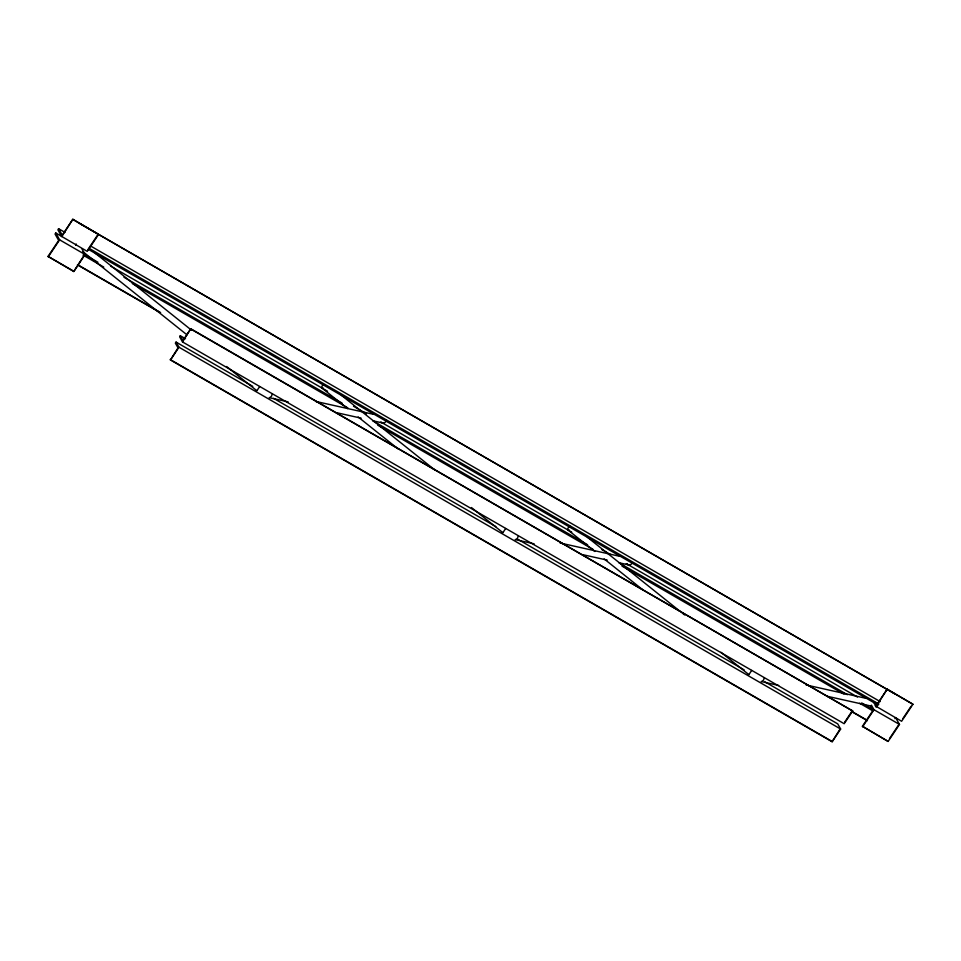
<?xml version="1.0" encoding="UTF-8"?>
<svg xmlns="http://www.w3.org/2000/svg" width="961" height="961" viewBox="0 0 961 961"><rect width="100%" height="100%" fill="white"/><g stroke="black" fill="none" stroke-linecap="round" stroke-linejoin="round"><path stroke-width="1.44" d="M272.299 393.818L271.543 396.184L269.789 397.566M518.303 535.757L517.547 538.136L515.793 539.517M764.295 677.709L763.551 680.088L761.797 681.457M257.188 390.298L259.686 386.538M503.192 532.238L505.69 528.49M749.196 674.19L751.694 670.43M72.868 219.24L61.756 236.646L57.888 229.787L58.597 228.718L62.225 235.157L72.868 219.24L98.599 234.376L87.247 251.362L55.762 232.97L55.053 234.028L58.681 240.466L48.05 256.395L73.781 271.531L85.121 254.545L81.901 248.815M48.29 256.815L59.63 239.83L55.762 232.97M73.781 271.531L84.172 255.17M87.715 249.872L98.358 233.943M252.767 386.346L176.067 342.092L175.358 343.149L178.025 347.87L170.469 359.979L832.13 741.76L840.635 729.027L837.728 723.873L764.932 681.866M180.32 335.713L179.611 336.782L182.518 341.936L844.178 723.717L852.683 710.984L190.783 328.758L182.986 340.434L180.32 335.713L185.521 338.716M170.469 359.979L178.974 347.233L176.067 342.092M182.518 341.936L190.783 328.758M832.13 741.76L839.686 729.663M844.647 722.228L852.443 710.551M894.907 718.636L895.616 717.567L899.484 724.438L888.132 741.424L862.401 726.288L873.044 710.359L870.858 706.491M875.219 705.806L901.61 721.255L912.95 704.269L887.219 689.133L876.588 705.05L875.135 702.479M862.642 726.708L873.993 709.723L871.411 705.146M889.538 738.541L898.535 725.062M902.896 718.54L911.076 706.287M315.556 401.386L373.661 414.347M269.152 397.638L288.132 401.866M336.326 412.629L361.156 418.167M372.832 420.774L383.055 423.056M560.107 543.001L619.653 556.299M515.156 539.577L534.136 543.818M582.33 554.569L607.16 560.107M629.059 564.996L618.836 562.714L847.398 694.695M806.111 684.953L865.657 698.239M761.16 681.529L778.686 685.433M826.868 696.196L870.678 705.963M73.108 219.661L912.95 704.269M90.478 245.932L880.156 701.59M58.597 228.718L64.976 232.394M89.241 248.406L878.919 704.065M88.532 249.464L878.21 705.122M110.659 266.113L327.569 391.271M353.54 406.263L366.525 413.747M380.82 421.999L571.735 532.166M601.61 549.404L610.703 554.641M626.296 563.639L857.476 697.037M59.63 239.83L85.121 254.545M873.993 709.723L899.484 724.438M83.691 254.028L97.974 262.269M123.957 277.261L342.152 403.164M373.324 421.146L587.627 544.803M861.681 702.935L873.369 709.686M82.982 255.085L103.764 267.086M132.342 283.567L347.942 407.969M377.817 425.206L593.418 549.62M621.995 566.101L844.082 694.25M859.675 703.248L872.66 710.744M191.023 329.191L852.683 710.984M77.481 264.611L160.607 312.577M851.566 711.272L867.158 720.269M77.721 265.044L159.55 312.253M851.806 711.705L867.399 720.702M48.05 256.395L73.541 271.098M862.401 726.288L888.132 741.424M273.561 398.347L495.852 526.604M517.955 539.361L744.138 669.865M178.974 347.233L840.635 729.027M170.217 359.546L831.89 741.339M587.387 537.223L679.968 611.232M682.31 613.106L684.652 614.98M567.975 530.004L594.835 551.47M604.169 558.93L642.705 589.742M720.93 652.279L748.955 674.682M341.383 395.271L435.141 470.229M321.971 388.052L347.666 408.581M358.165 416.99L397.866 448.727M471.431 507.528L502.951 532.73M95.379 253.32L191.479 330.152M82.97 251.71L186.89 334.776M226.592 366.513L256.947 390.779M894.451 693.662L80.099 223.769M887.219 689.133L876.12 706.539L873.537 701.962M632.122 562.87A3.243 2.883 -77.4 0 1 627.137 563.867M323.244 388.028A3.243 1.357 -51.4 0 1 321.779 387.475A3.243 1.357 -51.4 0 1 323.124 384.568M386.322 420.101A3.243 2.883 -77.4 0 1 381.673 422.492M75.775 245.271A3.243 1.357 -51.4 0 1 76.195 243.998M877.213 706.191A3.243 2.883 -77.4 0 1 875.819 706.9M569.248 529.979A3.243 1.357 -51.4 0 1 567.783 529.163A3.243 1.357 -51.4 0 1 569.693 525.907"/></g></svg>
